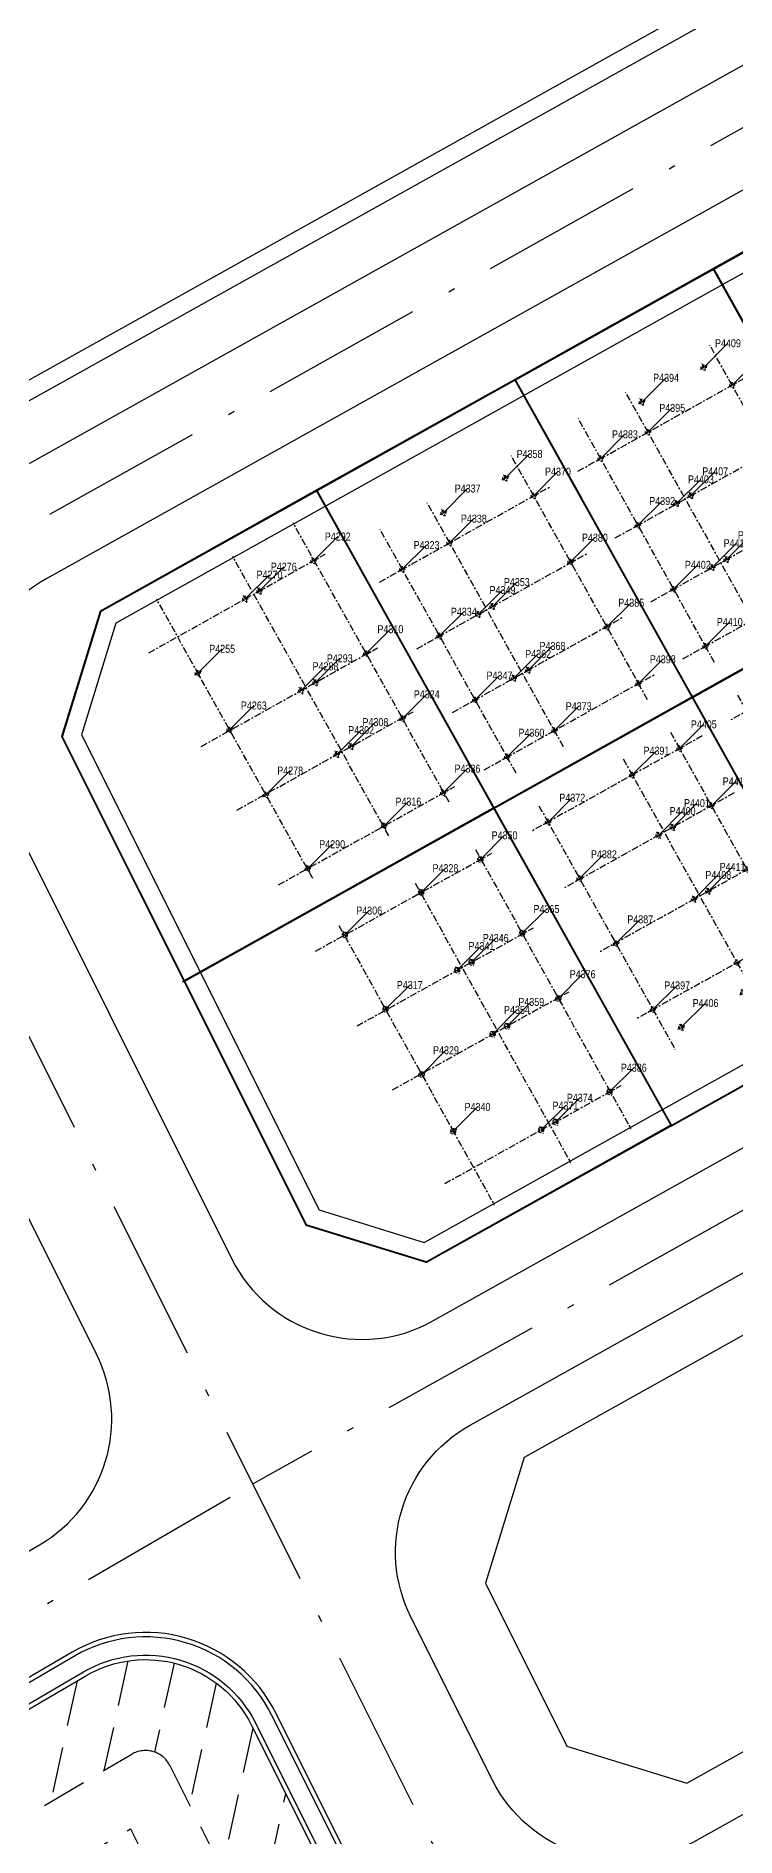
# Model space of a CAD drawing. Header units: millimetres. Extents: x 0 to 571985, y 0 to 2066666.
# Drawn here: x 568931.6 to 568970.1, y 2066276.6 to 2066375.7 of the extents above; entities that cross this region are included whole.
import ezdxf
from ezdxf.enums import TextEntityAlignment as Align
from ezdxf.xclip import XClip

# ---------------------------------------------------------------- set-up
doc = ezdxf.new("R2010")
doc.units = ezdxf.units.MM
for name, pattern in [('ACAD_ISO10W100', [18.5, 12, -3, 0.5, -3]), ('CENTER', [3, 1.5, -0.5, 0.5, -0.5]), ('CENTER2', [1.125, 0.75, -0.125, 0.125, -0.125]), ('HIDDEN', [0.75, 0.5, -0.25])]:
    doc.linetypes.add(name, pattern=pattern)
for name, color, linetype in [('01.AXIS', 160, 'CENTER2'), ('BoThamCo', 94, 'Continuous'), ('CDC.01.AXIS', 160, 'CENTER2'), ('ChiaLo', 128, 'CENTER'), ('datOBt', 42, 'Continuous'), ('datTruog', 134, 'Continuous'), ('LogDg', 7, 'Continuous'), ('loKBT', 42, 'Continuous'), ('RANHGIOI', 2, 'HIDDEN'), ('TimDg', 222, 'Continuous'), ('ViaHeS', 32, 'Continuous')]:
    doc.layers.add(name, color=color, linetype=linetype)
for name, color, linetype, lineweight in [('A-KY HIEU', 34, 'Continuous', 20), ('A-TUONG', 255, 'Continuous', 35), ('boDnv', 54, 'Continuous', 25), ('E- RANH GIOI', 1, 'CENTER', 13), ('E- THAY', 9, 'Continuous', 20), ('kata_text', 254, 'Continuous', 30), ('LD-THAY', 9, 'Continuous', 13)]:
    doc.layers.add(name, color=color, linetype=linetype, lineweight=lineweight)
doc.styles.add('kata_dim', font='vnrms.shx', dxfattribs={"width": 0.66, "oblique": 7})
doc.styles.add('kata_text', font='arial.ttf', dxfattribs={"width": 0.8})
doc.styles.add('rms', font='romans.shx', dxfattribs={"width": 0.7, "bigfont": 'vns.shx'})
doc.linetypes.add('ADL', pattern='A,0.125,-0.15,["++",rms,S=0.5,R=0,X=0,Y=-0.2245],-1.35,1.125', length=2.75)
doc.dimstyles.new('kata_dim_iso', dxfattribs={"dimtxt": 2.5, "dimasz": 1.5, "dimexe": 1.5, "dimexo": 2.5, "dimtad": 1, "dimdec": 0, "dimzin": 0, "dimdsep": 46, "dimtxsty": 'kata_dim', "dimblk": 'kata_block_ArchTick', "dimcen": 0.09, "dimdle": 1.2, "dimclrd": 8, "dimclre": 8, "dimclrt": 3, "dimadec": 0, "dimazin": 0, "dimtfac": 1, "dimtdec": 0, "dimtix": 1, "dimtofl": 0, "dimtmove": 0, "dimatfit": 3, "dimfxl": 3.75, "dimfxlon": 1, "dimtolj": 1, "dimtzin": 0, "dimarcsym": 0})

# ---------------------------------------------------------------- blocks, each defined once
blk = doc.blocks.new('NEN')
at = {"layer": 'boDnv', "color": 10, "linetype": 'ADL', "ltscale": 0.25}
for points in [[(359.506, 130.346), (389.04, 76.775), (387.315, 70.754), (232.191, -15.805), (226.405, -14.021), (199.009, 40.755), (200.902, 46.897), (353.525, 132.059)], [(236.622, -34.449), (249.689, -60.576), (255.475, -62.36), (412.421, 25.215), (414.146, 31.236), (400.061, 56.783), (394.08, 58.497), (238.515, -28.308)]]:
    blk.add_lwpolyline(points, close=True, dxfattribs=at)
at = {"layer": 'BoThamCo'}
blk.add_lwpolyline([(336.347, -49.298), (331.474, -40.565), (324.672, -38.635), (260.962, -74.185), (258.833, -81.093), (263.315, -90.055), (269.918, -92.091), (334.417, -56.1)], close=True, dxfattribs=at)
blk.add_lwpolyline([(236.234, -85.111), (141.352, -140.641, 0.413287), (141.173, -141.324, 0.415141), (141.857, -141.504), (236.739, -85.974, -0.433604), (246.185, -88.78), (251.146, -98.698, 0.432664), (251.844, -98.907, 0.396001), (252.04, -98.251), (247.08, -88.333, 0.433604)], format="xyb", close=True, dxfattribs=at)
at = {"layer": 'ChiaLo', "ltscale": 5}
for points in [[(407.979, 44.494), (242.267, -47.972)], [(271.39, -8.819), (290.881, -43.749)], [(260.474, -14.91), (279.965, -49.84)], [(249.558, -21.001), (269.049, -55.931)]]:
    blk.add_lwpolyline(points, dxfattribs=at)
at = {"layer": 'datOBt'}
blk.add_lwpolyline([(235.548, -34.538), (248.986, -61.406), (255.589, -63.441), (413.268, 24.543), (415.221, 31.358), (400.736, 57.63), (393.956, 59.573), (237.678, -27.63)], close=True, dxfattribs=at)
at = {"layer": 'datTruog', "linetype": 'ByBlock'}
blk.add_lwpolyline([(360.181, 131.193), (390.115, 76.896), (388.163, 70.081), (232.305, -16.886), (225.702, -14.851), (197.935, 40.666), (200.065, 47.574), (353.401, 133.135)], close=True, dxfattribs=at)
at = {"layer": 'LogDg'}
for points in [[(34.296, -348.766, -0.124666), (14.114, -339.771, 0.262937), (-5.331, -336.771, -0.009345), (-40.959, -349.473), (-145.868, -384.68, 0.405257), (-155.456, -403.235), (-146.557, -432.72), (-158.046, -436.187), (-166.572, -407.936, 0.423227), (-185.704, -398.049), (-272.077, -427.035, 0.40652), (-277.181, -436.964), (-262.947, -483.397), (-271.552, -486.035), (-285.593, -440.232, 0.421949), (-295.787, -434.992), (-422.26, -477.436, 0.346831), (-427.684, -485.726), (-426.662, -497.249, 0.109851), (-417.21, -527.045), (-422.398, -530.058, -0.109851), (-432.639, -497.779), (-433.194, -491.512, 0.484967), (-443.708, -484.634), (-484.199, -498.222, 0.36701), (-492.228, -511.51), (-484.402, -560.012), (-490.326, -560.967), (-497.433, -516.92, 0.457512), (-512.889, -507.388), (-525.337, -511.314, 0.375227), (-533.554, -524.795, 0.049445), (-523.248, -562.118), (-518.404, -576.577), (-525.515, -578.96), (-530.307, -564.659, -0.044276), (-540.221, -530.036, 0.448349), (-555.614, -520.863), (-568.853, -525.038), (-576.072, -502.149), (-552.391, -494.681, 0.333336), (-544.003, -482.976), (-545.865, -397.305, 0.120559), (-569.998, -307.198), (-621.979, -219.712, 0.334943), (-635.359, -214.239), (-686.931, -227.855), (-689.803, -216.977), (-647.957, -205.93, 0.498191), (-640.704, -188.198), (-654.378, -165.183, -0.144979), (-668.853, -108.061), (-659.845, 118.23, 0.428088), (-671.924, 130.707), (-689.222, 130.58), (-689.305, 141.83), (-670.344, 141.969, 0.400474), (-658.442, 153.492), (-657.828, 168.904), (-656.06, 189.374), (-648.588, 188.728), (-650.341, 168.432), (-650.889, 154.678, 0.425345), (-638.921, 142.201), (-621.613, 142.328, 0.402651), (-609.707, 153.94), (-609.387, 163.859, -0.019867), (-608.227, 179.942), (-606.8, 192.652), (-600.838, 191.983), (-602.264, 179.273, 0.019867), (-603.39, 163.665), (-603.676, 154.802, 0.425871), (-591.594, 142.415), (-548.362, 142.733), (-548.28, 131.483), (-592.887, 131.155, 0.401789), (-604.791, 119.578), (-607.754, 35.571, -0.005984), (-607.983, 30.718, 0.462462), (-599.177, 22.287), (-555.377, 26.801), (-554.762, 20.832), (-603.242, 15.836, 0.355613), (-610.381, 8.689), (-613.794, -24.838, 0.475348), (-605.015, -33.606), (-508.268, -23.636, 0.016072), (-476.806, -19.368, 0.37392), (-470.138, -11.259), (-470.705, 9.348), (-464.707, 9.513), (-464.235, -7.648, 0.461916), (-454.747, -15.288), (-421.581, -8.993, 0.020567), (-382.015, 0.216), (-299.764, 22.963, 0.415004), (-292.798, 35.293), (-296.969, 50.218), (-285.412, 53.448), (-281.218, 38.439, 0.413423), (-268.921, 31.492), (-169.968, 58.858, 0.427702), (-164.496, 69.052), (-169.623, 84.754), (-163.92, 86.616), (-158.479, 69.956, 0.400853), (-148.742, 64.729), (-123.897, 71.6, 0.437327), (-113.795, 91.173), (-114.462, 93.013), (-128.551, 136.154), (-105.736, 143.605), (-91.769, 100.833), (-90.91, 98.466, 0.429754), (-70.957, 89.772, 0.001079), (-63.934, 92.766, 0.001474), (-62.342, 93.454), (-47.534, 99.909, 0.386536), (-43.126, 109.726), (-48.301, 125.574), (-42.598, 127.436), (-38.076, 113.59, 0.442444), (-27.275, 108.739), (111.617, 169.28, 0.414214), (115.754, 179.811), (109.361, 194.478), (114.861, 196.875), (121.255, 182.208, 0.414214), (131.785, 178.071), (252.97, 230.894), (276.872, 241.312), (291.579, 249.057, 0.419837), (295.267, 261.365), (290.95, 269.196), (301.459, 274.99), (306.058, 266.648, 0.408717), (318.136, 263.031), (326.546, 267.464), (332.148, 256.836), (324.233, 252.656, 0.419466), (320.555, 240.352), (397.092, 101.523, 0.433643), (408.413, 98.649), (440.787, 119.386), (444.023, 114.334), (410.428, 92.813, 0.395048), (407.737, 82.215), (451.056, 3.639, -0.005576), (472.219, -35.781, 0.422017), (490.066, -41.118), (502.995, -33.918), (514.672, -54.886), (500.295, -62.892, 0.404193), (495.052, -80.181), (502.502, -94.711), (491.824, -100.186), (485.095, -87.061, 0.424556), (467.192, -81.64), (316.164, -165.913), (307.211, -171.115, 0.396001), (304.075, -181.611), (326.147, -225.742), (318.098, -229.768), (296.726, -187.038, 0.432664), (285.552, -183.699), (178.072, -246.148, 0.389772), (174.86, -256.488), (194.1, -297.126), (188.677, -299.693), (170.231, -260.733, 0.439085), (158.982, -257.239), (145.496, -265.075, -0.013452), (97.701, -291.151, 0.262926), (86.853, -307.563, -0.162068), (76.015, -333.842, 0.270323), (72.318, -353.653), (79.981, -375.074), (57.383, -383.157), (49.72, -361.737, 0.270325), (34.296, -348.766)], [(462.182, -42.484, 0.004173), (446.541, -13.107, 0.41755), (435.613, -9.94), (272.325, -101.054, 0.401037), (269.068, -111.618), (286.084, -145.639, 0.427514), (297.137, -149.047), (456.991, -59.849, 0.406017), (462.182, -42.484)], [(191.761, -50.531), (96.917, -106.112, 0.395833), (93.785, -116.606), (107.231, -143.491, 0.432836), (118.409, -146.827), (234.309, -78.995, 0.395833), (237.441, -68.502), (223.995, -41.617, 0.432836), (212.817, -38.281), (191.761, -50.531)], [(236.107, -84.895), (141.226, -140.425, 0.413287), (140.956, -141.449, 0.415141), (141.984, -141.72), (236.865, -86.19, -0.433604), (245.962, -88.892), (250.922, -98.81, 0.432664), (251.97, -99.123, 0.396001), (252.264, -98.139), (247.303, -88.221, 0.433604), (236.107, -84.895)]]:
    blk.add_lwpolyline(points, format="xyb", dxfattribs=at)
for points in [[(392.266, 68.936, 0.412716), (395.374, 79.784), (365.44, 134.08, 0.415712), (354.536, 137.204), (197.099, 49.355, 0.401037), (193.842, 38.79), (221.604, -16.718, 0.427514), (232.657, -20.125)], [(231.455, -36.414), (244.888, -63.273, 0.427514), (255.942, -66.68), (417.372, 23.397, 0.412716), (420.48, 34.246), (405.996, 60.518, 0.415712), (395.092, 63.642), (234.712, -25.849, 0.401037)], [(270.27, -95.329, -0.427514), (259.217, -91.922), (254.74, -82.969, -0.401037), (257.996, -72.404), (323.21, -36.016, -0.414214), (334.094, -39.103), (338.967, -47.836, -0.414214), (335.879, -58.72)]]:
    blk.add_lwpolyline(points, format="xyb", close=True, dxfattribs=at)
at = {"layer": 'loKBT'}
for points in [[(282.305, -2.728), (271.39, -8.819), (281.135, -26.284), (292.051, -20.193)], [(271.39, -8.819), (260.474, -14.91), (270.219, -32.375), (281.135, -26.284)], [(260.474, -14.91), (249.558, -21.001), (259.304, -38.466), (270.219, -32.375)], [(259.304, -38.466), (249.558, -21.001), (237.678, -27.63), (235.548, -34.538), (242.267, -47.972)], [(281.135, -26.284), (270.219, -32.375), (279.965, -49.84), (290.881, -43.749)], [(270.219, -32.375), (259.304, -38.466), (269.049, -55.931), (279.965, -49.84)], [(259.304, -38.466), (242.267, -47.972), (248.986, -61.406), (255.589, -63.441), (269.049, -55.931)]]:
    blk.add_lwpolyline(points, close=True, dxfattribs=at)
at = {"layer": 'RANHGIOI', "color": 1, "ltscale": 9, "const_width": 1}
blk.add_lwpolyline([(460, -51.299, 0.006594), (435.293, -5.051), (303.078, 234.769), (284.672, 225.077), (-55.993, 76.586), (-56.839, 76.223, -0.005137), (-90.743, 62.093), (-377.217, -17.133, -0.020567), (-418.225, -26.678), (-463.443, -35.259, -0.021218), (-506.422, -41.541), (-623.638, -53.62), (-626.464, -70.884, 0.128574), (-620.42, -135.36), (-615.505, -148.86, 0.039408), (-607.143, -167.188), (-594.172, -190.555), (-547.57, -259.493, -0.11987), (-522.704, -326.397), (-507.917, -451.947), (-504.475, -473.277), (-499.271, -471.636), (-50.48, -321.024, 0.050684), (130.425, -239.135), (301.319, -139.843)], format="xyb", close=True, dxfattribs=at)
at = {"layer": 'TimDg', "linetype": 'ACAD_ISO10W100', "ltscale": 0.75}
blk.add_lwpolyline([(-618.456, -41.023), (-507.652, -29.604, 0.021218), (-465.681, -23.47), (-420.462, -14.888, 0.020567), (-380.415, -5.567), (-94.607, 73.475, 0.005041), (-61.569, 87.252, 0.001474), (-59.945, 87.954), (279.472, 235.9), (307.904, 250.872)], format="xyb", dxfattribs=at)
for points in [[(335.549, -254.599), (124.099, 168.176)], [(222.758, -29.084), (405.905, 73.111)], [(431.013, 27.573), (246.062, -75.628)], [(446.462, -0.451), (260.371, -104.289)], [(9.149, -213.464), (246.062, -75.628)]]:
    blk.add_lwpolyline(points, dxfattribs=at)
at = {"layer": 'ViaHeS', "elevation": 0}
blk.add_lwpolyline([(-483.362, -504.27), (-441.21, -490.124), (-436.029, -493.514), (-435.627, -498.044, 0.109851), (-424.993, -531.564), (-414.615, -525.539, -0.109851), (-423.674, -496.984), (-424.342, -489.445), (-420.001, -483.006), (-295.249, -441.14), (-289.043, -444.33), (-275.854, -487.354), (-258.645, -482.078), (-271.972, -438.601), (-268.698, -432.23), (-181.634, -403.012), (-172.975, -407.486), (-163.79, -437.92), (-140.813, -430.986), (-150.211, -399.847), (-145.597, -390.918), (-39.026, -355.153, 0.008545), (-6.235, -343.522, -0.249193), (12.375, -345.964, 0.09975), (30.772, -354.181, -0.256949), (45.215, -366.957), (51.733, -385.178), (85.63, -373.053), (79.112, -354.831, -0.256949), (82.174, -335.793, 0.136918), (92.607, -310.438, -0.249193), (103.308, -295.017, 0.012659), (148.511, -270.262), (162.157, -262.333), (168.62, -264.341), (185.966, -300.977), (196.811, -295.842), (179.033, -258.291), (181.216, -251.26), (287.384, -189.574), (293.944, -191.534), (314.073, -231.781), (330.172, -223.729), (309.538, -182.474), (311.625, -175.49), (319.134, -171.127), (408.277, -121.386), (412.274, -122.589), (434.351, -165.321), (442.347, -161.19), (420.137, -118.201), (421.38, -114.074), (470.335, -86.758), (479.641, -89.576), (486.485, -102.924), (507.841, -91.973), (500.499, -77.654), (503.421, -68.019), (517.591, -60.128), (500.076, -28.676), (486.971, -35.974), (477.625, -33.17, 0.0056), (456.311, 6.536), (412.324, 86.322), (414.12, 93.398), (444.832, 113.071), (439.977, 120.649), (409.766, 101.296), (403.142, 102.978), (327.714, 239.794), (330.524, 249.193), (334.945, 251.528), (323.749, 272.772), (318.926, 270.23), (309.354, 273.096), (306.713, 277.887), (285.696, 266.299), (288.11, 261.921), (285.295, 252.529), (274.271, 246.724), (129.387, 183.571), (122.806, 186.157), (117.612, 198.074), (106.611, 193.279), (111.806, 181.362), (109.22, 174.781), (26.33, 138.65), (-29.869, 114.154), (-36.004, 116.909), (-39.746, 128.368), (-51.153, 124.642), (-47.055, 112.092), (-50.086, 105.341), (-75.921, 94.08), (-84.511, 97.937), (-100.033, 145.467), (-134.254, 134.292), (-118.657, 86.529), (-123.231, 78.009), (-150.258, 70.535), (-156.629, 73.955), (-161.068, 87.547), (-172.475, 83.822), (-168.207, 70.753), (-171.474, 64.667), (-269.546, 37.545), (-275.711, 41.028), (-279.634, 55.063), (-302.748, 48.603), (-298.843, 34.63), (-302.316, 28.482), (-383.614, 5.999, -0.020567), (-422.7, -3.099), (-456.246, -9.465), (-461.296, -5.399), (-461.708, 9.595), (-473.703, 9.265), (-473.239, -7.637), (-478.028, -13.489, -0.015955), (-508.883, -17.667), (-606.147, -27.691), (-610.614, -23.229), (-607.49, 7.461), (-602.01, 12.947), (-554.455, 17.848), (-555.685, 29.785), (-600.448, 25.172), (-605.043, 29.645, 0.007073), (-604.756, 35.466), (-601.912, 116.095), (-594.665, 123.142), (-548.221, 123.483), (-548.421, 150.733), (-593.42, 150.402), (-600.493, 157.35, -0.027886), (-599.283, 178.939), (-597.857, 191.648), (-609.782, 192.987), (-611.208, 180.277, 0.019867), (-612.385, 163.955), (-612.597, 157.389), (-619.823, 150.342), (-639.316, 150.198), (-646.998, 158.133), (-646.598, 168.196), (-644.852, 188.405), (-659.796, 189.697), (-661.572, 169.14), (-662.014, 158.023), (-670.332, 149.97), (-689.364, 149.83), (-689.163, 122.58), (-671.417, 122.71), (-663.736, 114.776), (-672.6, -107.912, 0.144979), (-657.602, -167.099), (-644.687, -188.836), (-648.335, -197.756), (-691.845, -209.242), (-684.889, -235.59), (-633.86, -222.118), (-622.039, -226.953), (-573.255, -309.058, -0.120474), (-549.614, -397.387), (-547.842, -478.902), (-555.298, -489.306), (-577.876, -496.427), (-567.048, -530.76), (-552.743, -526.248), (-543.713, -531.719, 0.042979), (-533.836, -565.928), (-529.071, -580.151), (-514.848, -575.386), (-519.719, -560.846, -0.045576), (-529.315, -527.166), (-523.005, -516.87), (-508.247, -512.215), (-500.456, -517.02), (-493.287, -561.445), (-481.44, -559.534), (-488.883, -513.408), (-483.362, -504.27)], format="xyb", dxfattribs=at)
at = {"layer": 'ViaHeS'}
for points in [[(360.181, 131.193), (390.115, 76.896), (388.163, 70.081), (232.305, -16.886), (225.702, -14.851), (197.935, 40.666), (200.065, 47.574), (353.401, 133.135)], [(235.548, -34.538), (248.986, -61.406), (255.589, -63.441), (413.268, 24.543), (415.221, 31.358), (400.736, 57.63), (393.956, 59.573), (237.678, -27.63)], [(334.417, -56.1), (336.347, -49.298), (331.474, -40.565), (324.672, -38.635), (260.962, -74.185), (258.833, -81.093), (263.315, -90.055), (269.918, -92.091)]]:
    blk.add_lwpolyline(points, close=True, dxfattribs=at)
at = {"layer": 'ViaHeS', "linetype": 'HIDDEN', "ltscale": 5}
for points in [[(239.178, -85.372), (237.861, -91.4)], [(241.711, -85.49), (240.642, -90.383)], [(236.378, -86.474), (234.927, -93.117)], [(244.031, -86.586), (242.567, -93.283)], [(246.048, -89.065), (244.348, -96.844)], [(241.377, -98.728), (239.678, -106.507), (237.232, -101.617), (150.298, -152.496), (151.75, -145.853), (239.315, -94.604), (241.377, -98.728)]]:
    blk.add_lwpolyline(points, dxfattribs=at)
blk.add_lwpolyline([(145.415, -139.712), (143.963, -146.355), (239.391, -90.505, -0.433604), (241.49, -91.128), (246.155, -100.457), (247.855, -92.678)], format="xyb", dxfattribs=at)
blk = doc.blocks.new('A$C758D662A')
at = {"linetype": 'HIDDEN', "ltscale": 500}
for radius in [300, 200]:
    blk.add_circle((0, 0), radius, dxfattribs=at)
at = {"layer": 'CDC.01.AXIS', "ltscale": 200}
for p, q in [((437, 0), (-437, 0)), ((0, 437), (0, -437))]:
    blk.add_line(p, q, dxfattribs=at)
blk = doc.blocks.new('MB TANG 2 BT1')
at = {"layer": '01.AXIS', "ltscale": 500}
for p, q in [((7195672, 840351), (7195672, 824990)), ((7200972, 840351), (7200972, 824990)), ((7203952, 840351), (7203952, 824990)), ((7205388, 839327), (7194643, 839327)), ((7205388, 835727), (7194643, 835727)), ((7205388, 831707), (7194643, 831707)), ((7205388, 827507), (7194643, 827507))]:
    blk.add_line(p, q, dxfattribs=at)
at = {"extrusion": (0, -2.11758e-22, -1), "xscale": 0.5, "yscale": 0.5, "zscale": -0.5}
for p in [(-7195672, 839327), (-7203952, 839327), (-7195672, 835767), (-7203952, 835727), (-7195672, 831667), (-7203952, 831707), (-7195672, 827507), (-7203952, 827507), (-7196562, 825897), (-7200462, 825897)]:
    blk.add_blockref('A$C758D662A', p, dxfattribs=at)
at = {"extrusion": (0, 0, -1), "xscale": 0.4999999999999999, "yscale": 0.4999999999999999, "zscale": -0.5, "rotation": 90}
for p in [(-7200972, 839327), (-7200612, 835727), (-7201512, 835727), (-7200612, 831707), (-7201512, 831707), (-7200972, 827507)]:
    blk.add_blockref('A$C758D662A', p, dxfattribs=at)
blk = doc.blocks.new('MB TANG 2 BT2')
at = {"layer": '01.AXIS', "ltscale": 500}
for p, q in [((7088511, 743840), (7077408, 743840)), ((7078098, 744452), (7078098, 726847)), ((7081898, 744452), (7081898, 726847)), ((7086698, 744452), (7086698, 726847)), ((7088511, 739140), (7077408, 739140)), ((7088511, 735120), (7077408, 735120)), ((7088511, 729220), (7077408, 729220))]:
    blk.add_line(p, q, dxfattribs=at)
at = {"xscale": -0.5, "yscale": 0.5, "zscale": 0.5}
for p in [(7078138, 743840), (7086658, 743840), (7078098, 739180), (7081308, 739140), (7082208, 739140), (7086698, 739180), (7078098, 735080), (7081308, 735120), (7082208, 735120), (7086698, 735080), (7086698, 731510), (7078138, 729220)]:
    blk.add_blockref('A$C758D662A', p, dxfattribs=at)
at = {"xscale": -0.5, "yscale": 0.5, "zscale": 0.5, "rotation": 270}
for p in [(7081858, 743840), (7081538, 729220), (7082438, 729220)]:
    blk.add_blockref('A$C758D662A', p, dxfattribs=at)
blk = doc.blocks.new('NEN BT1')
at = {"layer": 'loKBT'}
for points in [[(-168.177, 23), (-168.177, 43), (-181.782, 43), (-187.008, 38.005), (-187.687, 23)], [(-155.677, 43), (-168.177, 43), (-168.177, 23), (-155.677, 23)], [(-143.177, 43), (-155.677, 43), (-155.677, 23), (-143.177, 23)], [(-130.677, 43), (-143.177, 43), (-143.177, 23), (-130.677, 23)], [(-168.177, 23), (-187.687, 23), (-188.365, 7.995), (-183.591, 3), (-168.177, 3)], [(-155.677, 23), (-168.177, 23), (-168.177, 3), (-155.677, 3)], [(-143.177, 23), (-155.677, 23), (-155.677, 3), (-143.177, 3)]]:
    blk.add_lwpolyline(points, close=True, dxfattribs=at)
blk = doc.blocks.new('A$C33BC4D2A')
at = {"layer": 'A-KY HIEU', "color": 0, "const_width": 1.022}
blk.add_lwpolyline([(14.345, -292.097), (14.345, -4.903), (414.985, -4.903), (414.985, -292.097)], close=True, dxfattribs=at)
at = {"layer": 'Defpoints', "color": 125}
blk.add_lwpolyline([(0, -297), (420, -297), (420, 0), (0, 0)], close=True, dxfattribs=at)
blk = doc.blocks.new('kata_block_ArchTick')
at = {"color": 8}
blk.add_line((1, 0), (-1, 0), dxfattribs=at)
at = {"color": 8, "const_width": 0.15}
blk.add_lwpolyline([(-0.5, -0.5), (0.5, 0.5)], dxfattribs=at)
blk = doc.blocks.new('*U101')
at = {"color": 0, "ltscale": 0.8, "style": 'kata_text', "width": 0.8}
blk.add_attdef('TEN', text='', height=2.2, dxfattribs=at).set_placement((6.67, 6.67), align=Align.MIDDLE_CENTER)
at = {"color": 0, "ltscale": 0.8, "style": 'kata_text', "width": 0.8, "flags": 1}
blk.add_attdef('CHU_THICH', text='', height=2.2, dxfattribs=at).set_placement((0, 0), align=Align.MIDDLE_CENTER)
at = {"layer": 'Defpoints'}
blk.add_leader([(0, 0), (6.67, 6.67)], dimstyle='kata_dim_iso', override={"dimasz": 0.6, "dimgap": 0.625, "dimtad": 0}, dxfattribs=at)
blk = doc.blocks.new('A$C7EE856B3')
at = {"layer": 'kata_text', "xscale": 0.2, "yscale": 0.2, "zscale": 0.2}
for p, values in [((340.132, -79.944, 0.002), {'TEN': 'P4409'}), ((341.694, -80.916, 0.002), {'TEN': 'P4415'}), ((336.728, -81.846, 0.002), {'TEN': 'P4394'}), ((337.068, -83.501, 0.002), {'TEN': 'P4395'}), ((334.466, -84.954, 0.002), {'TEN': 'P4383'}), ((329.223, -86.033, 0.002), {'TEN': 'P4358'}), ((330.785, -87.004, 0.002), {'TEN': 'P4370'}), ((338.645, -87.431, 0.002), {'TEN': 'P4403'}), ((339.43, -86.992, 0.002), {'TEN': 'P4407'}), ((325.818, -87.935, 0.002), {'TEN': 'P4337'}), ((336.515, -88.621, 0.002), {'TEN': 'P4392'}), ((326.158, -89.589, 0.002), {'TEN': 'P4338'}), ((318.674, -90.574, 0.002), {'TEN': 'P4292'}), ((332.814, -90.636, 0.002), {'TEN': 'P4380'}), ((341.391, -90.501, 0.002), {'TEN': 'P4414'}), ((323.557, -91.043, 0.002), {'TEN': 'P4323'}), ((340.605, -90.94, 0.002), {'TEN': 'P4413'}), ((315.706, -92.233, 0.002), {'TEN': 'P4276'}), ((338.475, -92.13, 0.002), {'TEN': 'P4402'}), ((314.92, -92.672, 0.002), {'TEN': 'P4270'}), ((327.735, -93.519, 0.002), {'TEN': 'P4349'}), ((328.521, -93.08, 0.002), {'TEN': 'P4353'}), ((334.814, -94.215, 0.002), {'TEN': 'P4385'}), ((325.605, -94.709, 0.002), {'TEN': 'P4334'}), ((340.231, -95.273, 0.002), {'TEN': 'P4410'}), ((321.567, -95.67, 0.002), {'TEN': 'P4310'}), ((330.482, -96.59, 0.002), {'TEN': 'P4368'}), ((312.319, -96.749, 0.002), {'TEN': 'P4255'}), ((318.784, -97.271, 0.002), {'TEN': 'P4293'}), ((329.696, -97.029, 0.002), {'TEN': 'P4362'}), ((336.55, -97.323, 0.002), {'TEN': 'P4393'}), ((317.999, -97.71, 0.002), {'TEN': 'P4288'}), ((327.566, -98.219, 0.002), {'TEN': 'P4347'}), ((323.567, -99.25, 0.002), {'TEN': 'P4324'}), ((314.06, -99.865, 0.002), {'TEN': 'P4263'}), ((331.923, -99.908, 0.002), {'TEN': 'P4373'}), ((319.96, -101.219, 0.002), {'TEN': 'P4302'}), ((320.745, -100.78, 0.002), {'TEN': 'P4308'}), ((329.322, -101.362, 0.002), {'TEN': 'P4360'}), ((338.8, -100.9, 0.002), {'TEN': 'P4405'}), ((336.199, -102.353, 0.002), {'TEN': 'P4391'}), ((316.059, -103.444, 0.002), {'TEN': 'P4278'}), ((325.805, -103.337, 0.002), {'TEN': 'P4336'}), ((340.556, -104.042, 0.002), {'TEN': 'P4412'}), ((322.557, -105.152, 0.002), {'TEN': 'P4316'}), ((331.572, -104.938, 0.002), {'TEN': 'P4372'}), ((338.426, -105.232, 0.002), {'TEN': 'P4401'}), ((337.64, -105.671, 0.002), {'TEN': 'P4400'}), ((318.367, -107.493, 0.002), {'TEN': 'P4290'}), ((327.849, -107.004, 0.002), {'TEN': 'P4350'}), ((333.308, -108.046, 0.002), {'TEN': 'P4382'}), ((324.598, -108.812, 0.002), {'TEN': 'P4328'}), ((339.601, -109.181, 0.002), {'TEN': 'P4408'}), ((340.387, -108.742, 0.002), {'TEN': 'P4411'}), ((320.403, -111.144, 0.002), {'TEN': 'P4306'}), ((330.148, -111.057, 0.002), {'TEN': 'P4365'}), ((335.308, -111.625, 0.002), {'TEN': 'P4387'}), ((326.576, -113.09, 0.002), {'TEN': 'P4341'}), ((327.362, -112.652, 0.002), {'TEN': 'P4346'}), ((322.632, -115.237, 0.002), {'TEN': 'P4317'}), ((332.141, -114.64, 0.002), {'TEN': 'P4376'}), ((337.337, -115.257, 0.002), {'TEN': 'P4397'}), ((329.316, -116.165, 0.002), {'TEN': 'P4359'}), ((338.899, -116.228, 0.002), {'TEN': 'P4406'}), ((328.529, -116.603, 0.002), {'TEN': 'P4354'}), ((324.625, -118.82, 0.002), {'TEN': 'P4329'}), ((334.954, -119.781, 0.002), {'TEN': 'P4386'}), ((326.359, -121.939, 0.002), {'TEN': 'P4340'}), ((331.196, -121.871, 0.002), {'TEN': 'P4371'}), ((331.982, -121.434, 0.002), {'TEN': 'P4374'})]:
    blk.add_blockref('*U101', p, dxfattribs=at).add_auto_attribs(values)

msp = doc.modelspace()

# ---------------------------------------------------------------- block references
at = {"layer": 'boDnv', "extrusion": (-2.4685e-06, 4.62064e-06, 1)}
ref = msp.add_blockref('NEN', (568697.481, 2066371.697, 8.143), dxfattribs=at)
XClip(ref).set_block_clipping_path([(-95.7748162709, -416.20828746), (591.9650857092, 169.550739368)])

# ---------------------------------------------------------------- next in the draw order: linework, layer by layer
at = {"layer": 'A-TUONG', "extrusion": (-2.4685e-06, 4.62064e-06, 1), "elevation": 8.143}
for points in [[(568956.779, 2066333.219), (568939.751, 2066323.717), (568933.035, 2066337.143), (568935.163, 2066344.048), (568947.037, 2066350.675), (568956.779, 2066333.219)], [(568956.779, 2066333.219), (568939.751, 2066323.717), (568933.035, 2066337.143), (568935.163, 2066344.048), (568947.037, 2066350.675), (568956.779, 2066333.219)], [(568956.773, 2066333.229), (568939.755, 2066323.71), (568946.468, 2066310.29), (568953.07, 2066308.256), (568966.531, 2066315.782), (568956.773, 2066333.229)], [(568956.773, 2066333.229), (568939.755, 2066323.71), (568946.468, 2066310.29), (568953.07, 2066308.256), (568966.531, 2066315.782), (568956.773, 2066333.229)]]:
    msp.add_lwpolyline(points, dxfattribs=at)
at = {"layer": 'ChiaLo', "ltscale": 5, "extrusion": (-2.4685e-06, 4.62064e-06, 1), "elevation": 8.143}
msp.add_lwpolyline([(569106.134, 2066416.569), (568939.641, 2066323.655)], dxfattribs=at)
msp.add_lwpolyline([(569106.134, 2066416.569), (568939.641, 2066323.655)], dxfattribs=at)
msp.add_lwpolyline([(569106.134, 2066416.569), (568939.641, 2066323.655)], dxfattribs=at)
at = {"layer": 'E- RANH GIOI', "ltscale": 0.1, "extrusion": (-2.4685e-06, 4.62064e-06, 1), "const_width": 0.1, "elevation": 8.143}
for points in [[(568979.77, 2066368.948), (568968.857, 2066362.851), (568978.612, 2066345.392), (568989.524, 2066351.488)], [(568968.86, 2066362.859), (568957.948, 2066356.762), (568967.703, 2066339.303), (568978.615, 2066345.4)], [(568957.951, 2066356.771), (568947.038, 2066350.674), (568956.793, 2066333.214), (568967.705, 2066339.311)], [(568977.458, 2066321.843), (568988.37, 2066327.94), (568978.615, 2066345.4), (568967.703, 2066339.303)], [(568966.548, 2066315.755), (568977.46, 2066321.852), (568967.705, 2066339.311), (568956.793, 2066333.214)]]:
    msp.add_lwpolyline(points, close=True, dxfattribs=at)
at = {"layer": 'E- RANH GIOI', "ltscale": 0.05, "extrusion": (-2.4685e-06, 4.62064e-06, 1), "elevation": 8.143}
for points, const_width in [([(568939.751, 2066323.717), (568956.779, 2066333.219), (568947.037, 2066350.675), (568935.163, 2066344.048), (568933.035, 2066337.143)], 0.0999), ([(568939.76, 2066323.703), (568956.793, 2066333.214), (568947.038, 2066350.674), (568935.165, 2066344.047), (568933.037, 2066337.142)], 0.1), ([(568939.755, 2066323.71), (568956.773, 2066333.229), (568966.531, 2066315.782), (568953.07, 2066308.256), (568946.468, 2066310.29)], 0.0999), ([(568939.755, 2066323.71), (568956.773, 2066333.229), (568966.531, 2066315.782), (568953.07, 2066308.256), (568946.468, 2066310.29)], 0.0999), ([(568939.76, 2066323.703), (568956.788, 2066333.224), (568966.543, 2066315.764), (568953.069, 2066308.256), (568946.47, 2066310.29)], 0.1)]:
    msp.add_lwpolyline(points, close=True, dxfattribs=dict(at, const_width=const_width))
at = {"layer": 'LD-THAY', "extrusion": (-2.4685e-06, 4.62064e-06, 1), "elevation": 8.143}
for points in [[(568956.779, 2066333.219), (568939.751, 2066323.717), (568933.035, 2066337.143), (568935.163, 2066344.048), (568947.037, 2066350.675), (568956.779, 2066333.219)], [(568956.779, 2066333.219), (568939.751, 2066323.717), (568933.035, 2066337.143), (568935.163, 2066344.048), (568947.037, 2066350.675), (568956.779, 2066333.219)], [(568956.773, 2066333.229), (568939.755, 2066323.71), (568946.468, 2066310.29), (568953.07, 2066308.256), (568966.531, 2066315.782), (568956.773, 2066333.229)], [(568956.773, 2066333.229), (568939.755, 2066323.71), (568946.468, 2066310.29), (568953.07, 2066308.256), (568966.531, 2066315.782), (568956.773, 2066333.229)]]:
    msp.add_lwpolyline(points, dxfattribs=at)

# ---------------------------------------------------------------- next in the draw order: block references
at = {"layer": 'E- RANH GIOI', "extrusion": (-2.4685e-06, 4.62064e-06, 1), "xscale": 2.114336868039268, "yscale": 2.114336868039268, "zscale": 2.114336868039268}
msp.add_blockref('A$C33BC4D2A', (568541.684, 2066558.171, 8.143), dxfattribs=at)
at = {"layer": 'E- RANH GIOI'}
msp.add_blockref('A$C7EE856B3', (568628.188, 2066437.393, -0.002), dxfattribs=at)
at = {"layer": 'E- THAY', "extrusion": (-2.4685e-06, 4.62064e-06, 1)}
for p, xscale, yscale, zscale, rotation in [((574847.939, 2070588.514, 8.143), 0.0009999925120666715, 0.0009999925120666715, 0.0009999925120666715, 209.1925992700182), ((574837.029, 2070582.425, 8.143), 0.0009999925120666715, 0.0009999925120666715, 0.0009999925120666715, 209.1925992700182), ((563098.379, 2062096.189, 8.143), 0.0009999925120666717, 0.0009999925120666717, 0.0009999925120666717, 29.1925992700183), ((563087.469, 2062090.1, 8.143), 0.0009999925120666717, 0.0009999925120666717, 0.0009999925120666717, 29.1925992700183)]:
    msp.add_blockref('MB TANG 2 BT1', p, dxfattribs=dict(at, xscale=xscale, yscale=yscale, zscale=zscale, rotation=rotation))
at = {"layer": 'LD-THAY', "extrusion": (-2.4685e-06, 4.62064e-06, 1)}
for p, xscale, yscale, zscale, rotation in [((574770.253, 2070435.726, 8.143), 0.0009999925120666715, 0.0009999925120666715, 0.0009999925120666715, 209.1925992700182), ((575503.564, 2069120.096, 8.143), -0.0009999925120666717, 0.000999992512066672, 0.0009999925120666717, 29.07659637017388)]:
    msp.add_blockref('MB TANG 2 BT2', p, dxfattribs=dict(at, xscale=xscale, yscale=yscale, zscale=zscale, rotation=rotation))
at = {"layer": 'loKBT', "extrusion": (-2.4685e-06, 4.62064e-06, 1), "xscale": 0.9999925120666716, "yscale": 0.9999925120666716, "zscale": 0.9999925120666716, "rotation": 29.19259927001829}
msp.add_blockref('NEN BT1', (569114.804, 2066395.182, 8.143), dxfattribs=at)

doc.saveas('drawing.dxf')
